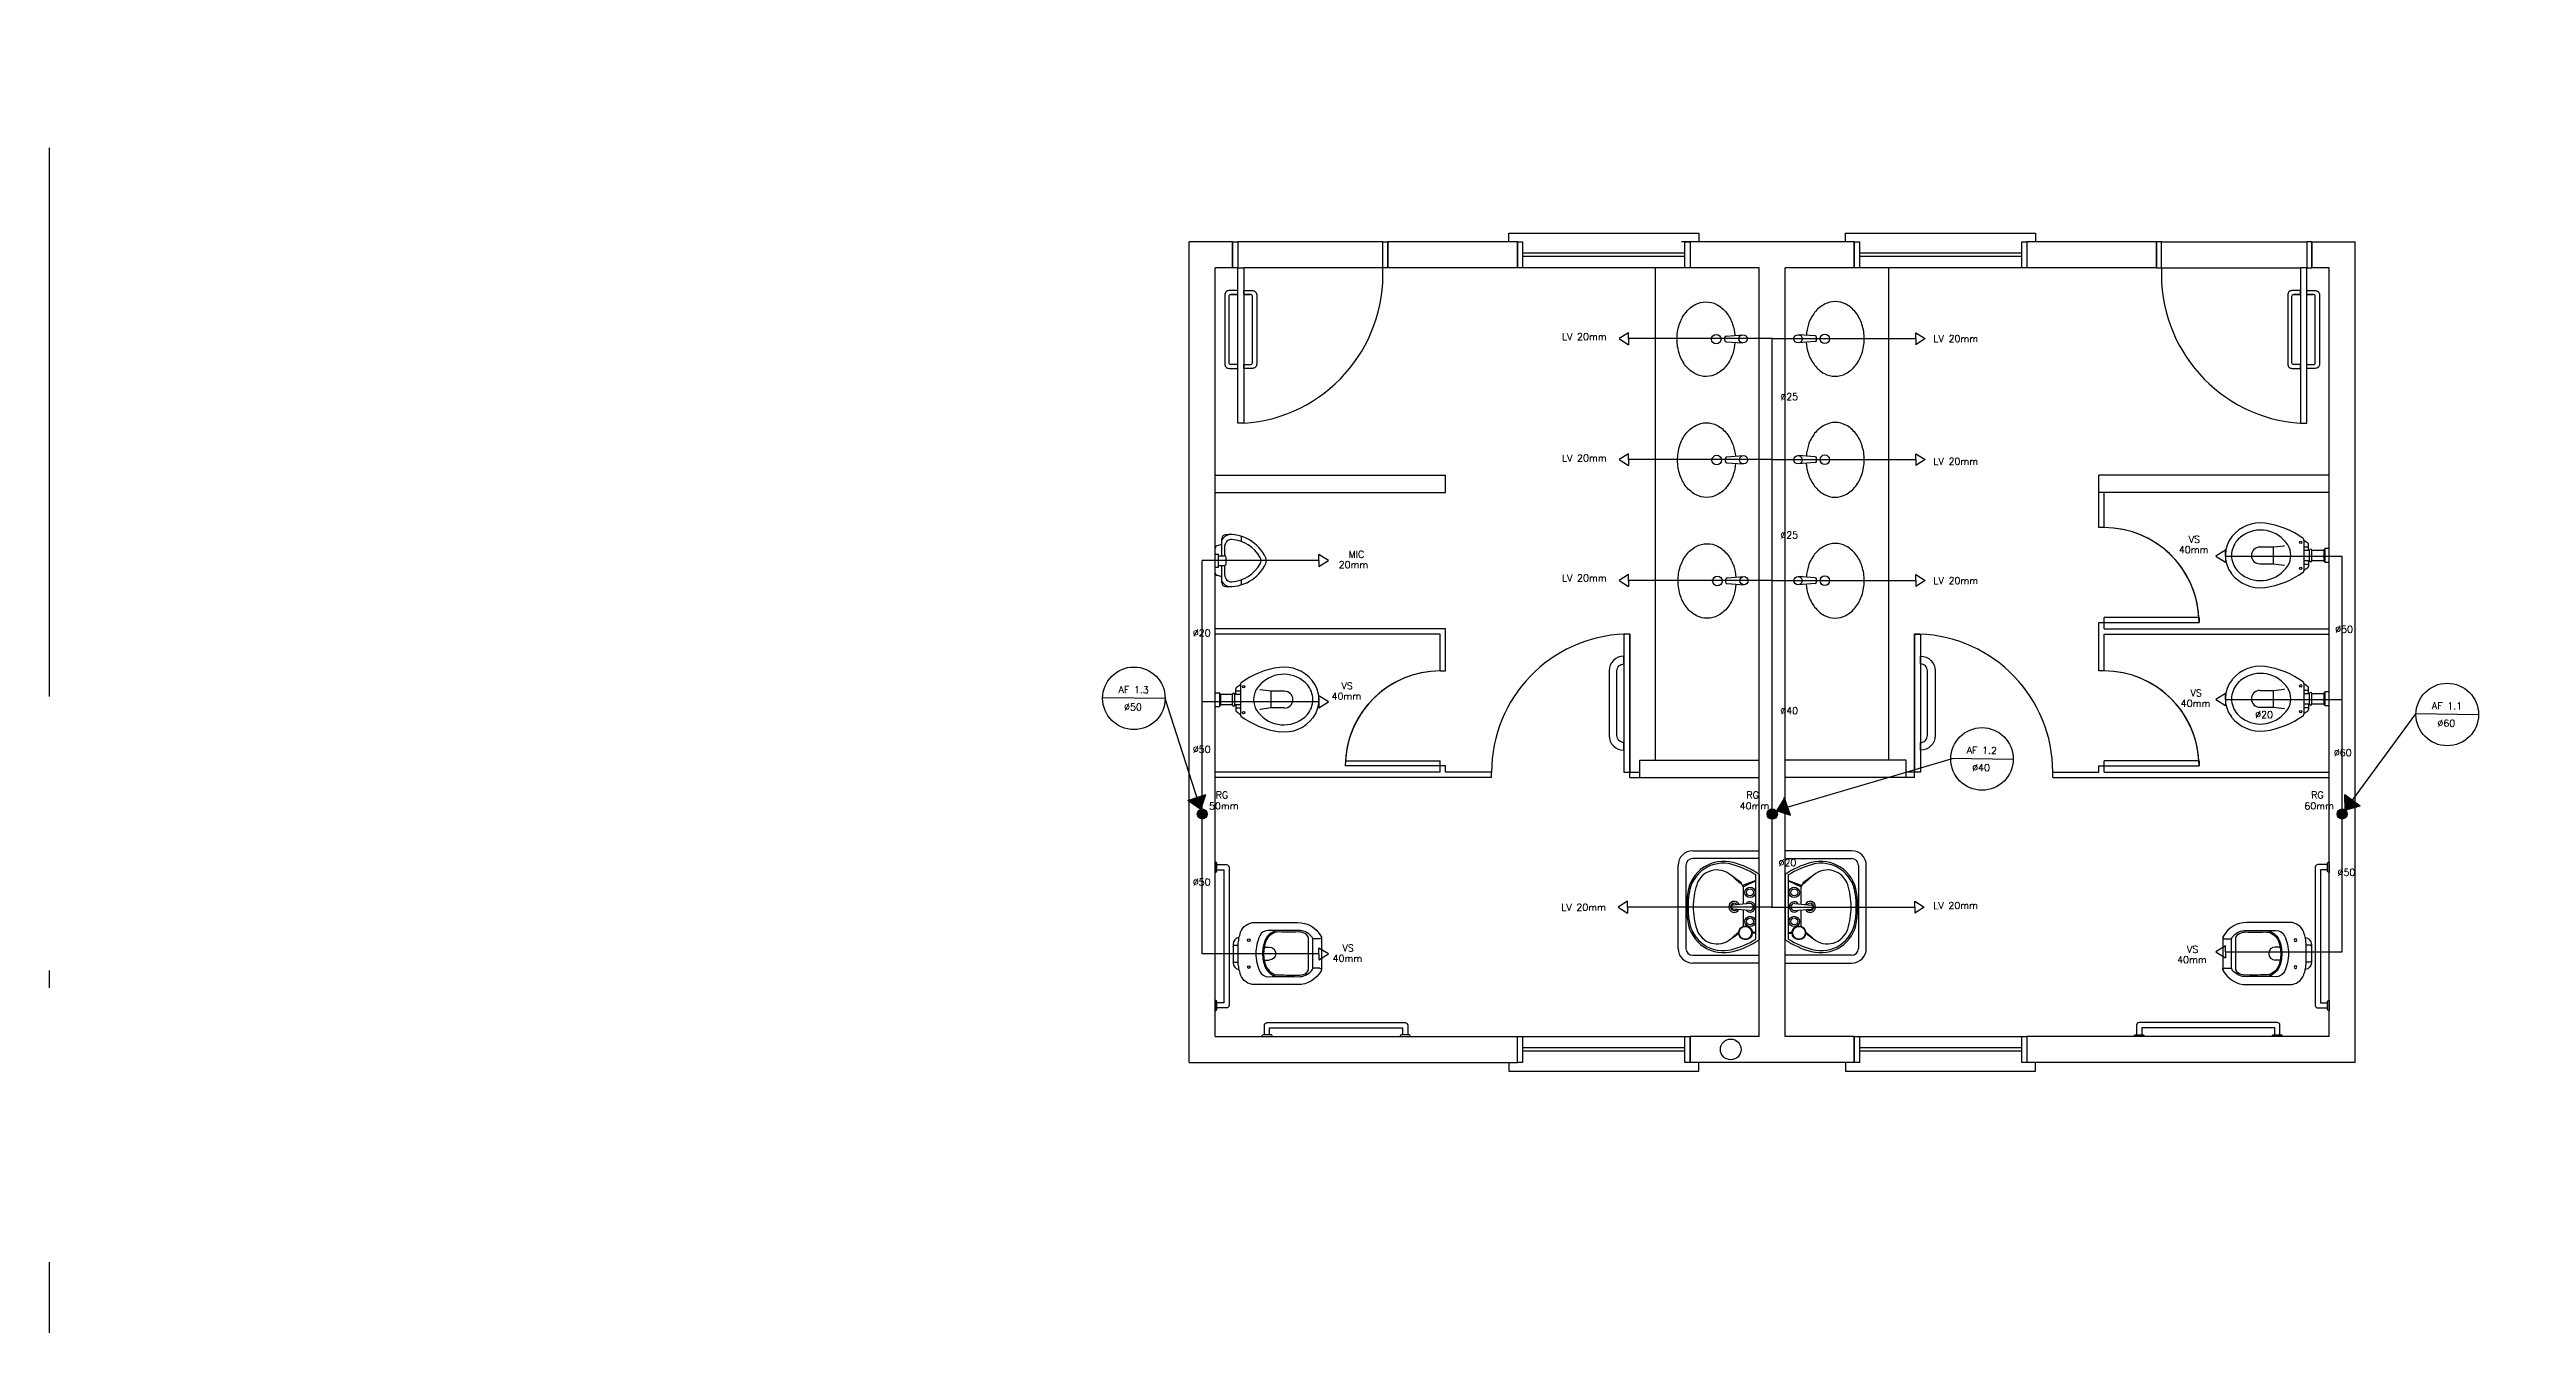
# Model space of a CAD drawing. Extents: x 55.5 to 142.8, y 175.3 to 208.6.
# Drawn here: x 55.51 to 69.85, y 184.55 to 191.94 of the extents above; entities that cross this region are included whole.
import ezdxf

# ---------------------------------------------------------------- set-up
doc = ezdxf.new("R2010")
doc.units = 0
doc.header["$LTSCALE"] = 0.005
doc.linetypes.add('DASHDOT', pattern=[25.4, 12.7, -6.35, 0, -6.35])
doc.layers.get('0').update_dxf_attribs({"linetype": 'CONTINUOUS'})
for name, color, linetype in [('A-BARRA', 2, 'CONTINUOUS'), ('A-JANEL', 3, 'CONTINUOUS'), ('A-PAREDE', 5, 'CONTINUOUS'), ('A-WC', 1, 'CONTINUOUS'), ('A-WCCOZ', 7, 'CONTINUOUS'), ('ARQ-ALV-CORTE', 5, 'CONTINUOUS'), ('ARQ-ALV-VISTA2', 2, 'CONTINUOUS'), ('ARQ-BNC-VISTA', 1, 'CONTINUOUS'), ('ARQ-ESQ-CORTE', 3, 'CONTINUOUS'), ('ARQ-ESQ-VISTA1', 2, 'CONTINUOUS'), ('ARQ-ESQ-VISTA2', 1, 'CONTINUOUS'), ('BARRILETE', 4, 'CONTINUOUS'), ('ESG-GERAL', 7, 'CONTINUOUS'), ('INST', 1, 'CONTINUOUS'), ('PAG', 1, 'CONTINUOUS'), ('TEXTO', 3, 'CONTINUOUS')]:
    doc.layers.add(name, color=color, linetype=linetype)
doc.styles.add('R80', font='SIMPLEX.SHX', dxfattribs={"height": 0.2})

# ---------------------------------------------------------------- blocks, each defined once
blk = doc.blocks.new('banheiros')
at = {"layer": 'A-BARRA', "color": 251}
for points in [[(-4.319, 1.892, 0.414214), (-4.234, 1.807), (-4.234, 1.807), (-4.234, 1.852, -0.414214), (-4.274, 1.892), (-4.274, 2.267, -0.414214), (-4.234, 2.307), (-4.234, 2.352), (-4.234, 2.352, 0.414214), (-4.319, 2.267)], [(-2.431, 1.892, -0.414214), (-2.516, 1.807), (-2.516, 1.807), (-2.516, 1.852, 0.414214), (-2.476, 1.892), (-2.476, 2.267, 0.414214), (-2.516, 2.307), (-2.516, 2.352), (-2.516, 2.352, -0.414214), (-2.431, 2.267)]]:
    blk.add_lwpolyline(points, format="xyb", close=True, dxfattribs=at)
at = {"layer": 'A-JANEL', "color": 251}
for p, q in [((-1.9, 4.75), (-1.9, 4.6)), ((-1.9, 0.15), (-1.9, 0))]:
    blk.add_line(p, q, dxfattribs=at)
at = {"layer": 'A-PAREDE', "color": 251}
for p, q in [((-6.75, 0), (-6.75, 4.75)), ((-5.6, 4.6), (-5.6, 4.75)), ((-4.85, 4.75), (-5.6, 4.75)), ((-4.85, 4.75), (-4.85, 4.6)), ((-1.15, 4.75), (-1.9, 4.75)), ((-1.9, 4.75), (-1.9, 4.6)), ((-1.15, 4.6), (-1.15, 4.75)), ((-1.15, 4.6), (-1.15, 4.75)), ((-0.25, 4.75), (0, 4.75)), ((-0.25, 4.6), (-0.25, 4.75)), ((-0.25, 4.6), (-0.25, 4.75)), ((0, 0), (0, 4.75)), ((-6.6, 0.15), (-6.6, 4.6)), ((-4.85, 4.6), (-5.6, 4.6)), ((-3.45, 0.15), (-3.45, 4.6)), ((-3.3, 0.15), (-3.3, 4.6)), ((-1.15, 4.6), (-1.9, 4.6)), ((-0.15, 4.6), (-0.25, 4.6)), ((-0.15, 4.6), (-0.25, 4.6)), ((-0.15, 0.15), (-0.15, 4.6)), ((-6.6, 0.15), (-4.85, 0.15)), ((-4.85, 0), (-4.85, 0.15)), ((-0.15, 0.15), (-1.9, 0.15)), ((-1.9, 0.15), (-1.9, 0)), ((0, 0), (-1.9, 0)), ((-6.75, 0), (-4.85, 0))]:
    blk.add_line(p, q, dxfattribs=at)
at = {"layer": 'A-WC', "color": 251}
for p, q in [((-1.483, 3.096), (-1.483, 3.3)), ((-1.453, 3.096), (-1.453, 3.3)), ((-1.453, 3.096), (-1.483, 3.096)), ((-5.267, 2.51), (-6.6, 2.51)), ((-5.297, 2.48), (-6.6, 2.48)), ((-5.297, 2.48), (-6.6, 2.48)), ((-5.297, 2.266), (-5.297, 2.48)), ((-5.267, 2.266), (-5.267, 2.51)), ((-4.2, 2.48), (-4.234, 2.479)), ((-4.234, 2.479), (-4.234, 1.68)), ((-4.2, 2.48), (-4.2, 1.68)), ((-4.2, 1.65), (-4.2, 2.48)), ((-2.55, 1.65), (-2.55, 2.48)), ((-2.55, 2.48), (-2.55, 1.68)), ((-2.516, 2.479), (-2.516, 1.68)), ((-5.297, 2.266), (-5.267, 2.266)), ((-5.847, 1.746), (-5.297, 1.746)), ((-5.297, 1.68), (-5.297, 1.746)), ((-5.297, 1.68), (-5.297, 1.746)), ((-5.297, 1.68), (-6.6, 1.68)), ((-5, 1.65), (-6.6, 1.65)), ((-5.267, 1.716), (-5.847, 1.716)), ((-5.297, 1.68), (-5.297, 1.716)), ((-5.267, 1.68), (-5.267, 1.716)), ((-5, 1.68), (-5.267, 1.68)), ((-5, 1.65), (-5, 1.68)), ((-4.234, 1.68), (-4.2, 1.68)), ((-4.2, 1.68), (-4.141, 1.68)), ((-4.2, 1.65), (-4.141, 1.65)), ((-2.55, 1.65), (-2.609, 1.65)), ((-2.55, 1.68), (-2.6, 1.68)), ((-2.516, 1.68), (-2.55, 1.68)), ((-1.75, 1.65), (-1.75, 1.68)), ((-1.75, 1.68), (-1.483, 1.68)), ((-1.75, 1.65), (-0.15, 1.65))]:
    blk.add_line(p, q, dxfattribs=at)
for centre, start, end in [((-1.453, 2.546), 360, 90), ((-5.297, 1.716), 90, 180)]:
    blk.add_arc(centre, 0.55, start, end, dxfattribs=at)
at = {"layer": 'ARQ-ALV-CORTE', "color": 251}
for p, q in [((-6.5, 4.75), (-6.75, 4.75)), ((-6.5, 4.6), (-6.5, 4.75)), ((-6.5, 4.75), (-6.5, 4.6)), ((-5.63, 4.75), (-6.47, 4.75)), ((-5.6, 4.75), (-5.6, 4.6)), ((-4.85, 4.75), (-4.85, 4.6)), ((-0.25, 4.75), (-0.25, 4.6)), ((-6.5, 4.6), (-6.6, 4.6)), ((-6.5, 4.6), (-6.6, 4.6)), ((-5.63, 4.6), (-6.435, 4.6)), ((-5.985, 0.724), (-5.985, 0.536)), ((-5.995, 0.546), (-6.031, 0.546)), ((-5.985, 0.536), (-5.985, 0.546))]:
    blk.add_line(p, q, dxfattribs=at)
for points in [[(-6.47, 4.6), (-6.5, 4.6), (-6.5, 4.75), (-6.47, 4.75)], [(-5.6, 4.6), (-5.63, 4.6), (-5.63, 4.75), (-5.6, 4.75)], [(-6.435, 3.7), (-6.47, 3.7), (-6.47, 4.6), (-6.435, 4.6)]]:
    blk.add_lwpolyline(points, close=True, dxfattribs=at)
for points in [[(-6.47, 4.446), (-6.51, 4.446), (-6.47, 4.446), (-6.47, 4.468), (-6.52, 4.468, 0.414214), (-6.545, 4.443), (-6.545, 4.043, 0.414214), (-6.52, 4.018), (-6.47, 4.018), (-6.47, 4.04), (-6.51, 4.04, -0.414214), (-6.52, 4.05), (-6.52, 4.436, -0.414214), (-6.51, 4.446)], [(-6.435, 4.446), (-6.395, 4.446), (-6.435, 4.446), (-6.435, 4.468), (-6.385, 4.468, -0.414214), (-6.36, 4.443), (-6.36, 4.043, -0.414214), (-6.385, 4.018), (-6.435, 4.018), (-6.435, 4.04), (-6.395, 4.04, 0.414214), (-6.385, 4.05), (-6.385, 4.436, 0.414214), (-6.395, 4.446)], [(-6.6, 1.1, 0.414214), (-6.59, 1.11), (-6.59, 1.15, 0.414214), (-6.6, 1.16), (-6.6, 1.1)], [(-6.59, 1.145), (-6.535, 1.145, -0.414214), (-6.52, 1.13), (-6.52, 0.33, -0.414214), (-6.535, 0.315), (-6.59, 0.315)], [(-6.462, 0.723, 0.378909), (-6.497, 0.683), (-6.497, 0.577, 0.378909), (-6.462, 0.537)], [(-5.995, 0.546, -0.407906), (-5.985, 0.536, -0.131537), (-5.986, 0.531, -0.273863), (-6.123, 0.45), (-6.372, 0.45, -0.319419), (-6.453, 0.507, -0.074713), (-6.467, 0.58, -0.017899), (-6.467, 0.68, -0.074713), (-6.453, 0.753, -0.319419), (-6.372, 0.81), (-6.123, 0.81, -0.273863), (-5.986, 0.729, -0.136488), (-5.985, 0.724, -0.402244), (-5.995, 0.715), (-6.031, 0.715, -0.337727), (-6.036, 0.718)], [(-6.228, 0.763, 0.305538), (-6.311, 0.708, 0.097448), (-6.326, 0.63, 0.097448), (-6.311, 0.552, 0.305538), (-6.228, 0.497)], [(-6.497, 0.67, -0.414214), (-6.488, 0.679), (-6.467, 0.679)], [(-6.497, 0.59, 0.414214), (-6.488, 0.581), (-6.467, 0.581)], [(-6.316, 0.668), (-6.288, 0.668, -1), (-6.288, 0.592)], [(-6.6, 0.3, 0.414214), (-6.59, 0.31), (-6.59, 0.35, 0.414214), (-6.6, 0.36), (-6.6, 0.3)], [(-6.27, 0.15, 0.414214), (-6.28, 0.16), (-6.32, 0.16, 0.414214), (-6.33, 0.15), (-6.27, 0.15)], [(-6.315, 0.16), (-6.315, 0.215, -0.414214), (-6.3, 0.23), (-5.5, 0.23, -0.414214), (-5.485, 0.215), (-5.485, 0.16)], [(-5.47, 0.15, 0.414214), (-5.48, 0.16), (-5.52, 0.16, 0.414214), (-5.53, 0.15), (-5.47, 0.15)]]:
    blk.add_lwpolyline(points, format="xyb", dxfattribs=at)
for points in [[(-6.59, 1.115), (-6.55, 1.115), (-6.55, 0.345), (-6.59, 0.345)], [(-6.316, 0.592), (-6.287, 0.592)], [(-6.285, 0.16), (-6.285, 0.2), (-5.515, 0.2), (-5.515, 0.16)]]:
    blk.add_lwpolyline(points, dxfattribs=at)
for points in [[(-6.342, 0.527, 0.295956), (-6.292, 0.496, -0.008003), (-6.12, 0.496, 0.219669), (-6.042, 0.531, 0.1825), (-6.035, 0.549), (-6.035, 0.711, 0.1825), (-6.042, 0.729, 0.21967), (-6.12, 0.764, -0.008003), (-6.292, 0.764, 0.295956), (-6.342, 0.733, 0.109342), (-6.365, 0.63, 0.109342)], [(-6.316, 0.592, 0.042994), (-6.307, 0.559, 0.312272), (-6.229, 0.506, -0.00507), (-6.12, 0.505, 0.107996), (-6.081, 0.513, 0.297508), (-6.059, 0.547), (-6.059, 0.713, 0.297509), (-6.081, 0.747, 0.107996), (-6.12, 0.755, -0.00507), (-6.229, 0.755, 0.312272), (-6.307, 0.701, 0.091294), (-6.32, 0.63, 0.048111)], [(-6.413, 0.708, -1), (-6.398, 0.708, -1)], [(-6.413, 0.552, -1), (-6.398, 0.552, -1)]]:
    blk.add_lwpolyline(points, format="xyb", close=True, dxfattribs=at)
for centre, radius, start, end in [((-6.493, 4.562), 0.864, 273.841, 2.5373), ((-6.031, 0.54), 0.00533, 90, 164.6449)]:
    blk.add_arc(centre, radius, start, end, dxfattribs=at)
at = {"layer": 'ARQ-ALV-VISTA2', "color": 251, "ltscale": 0.1}
for p, q in [((-3.85, 4.75), (-3.9, 4.75)), ((-2.9, 4.75), (-3.85, 4.75)), ((-3.85, 4.75), (-3.85, 4.6)), ((-3.85, 4.75), (-3.85, 4.6)), ((-3.85, 4.75), (-3.85, 4.6)), ((-2.9, 4.75), (-2.9, 4.6)), ((-2.9, 4.75), (-2.9, 4.6)), ((-3.45, 4.6), (-3.85, 4.6)), ((-2.9, 4.6), (-3.3, 4.6)), ((-3.649, 4.179), (-3.649, 4.197)), ((-3.642, 4.205), (-3.544, 4.213)), ((-3.641, 4.172), (-3.544, 4.165)), ((-3.127, 4.206), (-3.225, 4.213)), ((-3.127, 4.173), (-3.225, 4.165)), ((-3.119, 4.181), (-3.119, 4.198)), ((-3.646, 3.479), (-3.646, 3.497)), ((-3.639, 3.505), (-3.541, 3.513)), ((-3.638, 3.472), (-3.541, 3.465)), ((-3.127, 3.506), (-3.225, 3.513)), ((-3.127, 3.473), (-3.225, 3.465)), ((-3.119, 3.481), (-3.119, 3.498)), ((-6.6, 3.4), (-5.267, 3.4)), ((-6.6, 3.3), (-5.267, 3.3)), ((-5.267, 3.3), (-5.267, 3.4)), ((-0.15, 3.4), (-1.483, 3.4)), ((-1.483, 3.3), (-1.483, 3.4)), ((-0.15, 3.3), (-1.483, 3.3)), ((-6.6, 3.08), (-6.6, 3.08)), ((-6.562, 2.933), (-6.562, 3.032)), ((-6.45, 3.046), (-6.45, 3.016)), ((-0.296, 3.021), (-0.296, 3.024)), ((-0.296, 3.021), (-0.296, 2.85)), ((-6.6, 2.942), (-6.581, 2.942)), ((-6.562, 2.999), (-6.591, 2.99)), ((-6.581, 2.867), (-6.581, 2.942)), ((-6.581, 2.933), (-6.546, 2.933)), ((-6.581, 2.877), (-6.546, 2.877)), ((-6.562, 2.777), (-6.562, 2.877)), ((-6.545, 2.933), (-6.545, 2.99)), ((-6.545, 2.82), (-6.545, 2.877)), ((-6.536, 2.887), (-6.536, 2.923)), ((-0.551, 2.984), (-0.473, 2.984)), ((-0.551, 2.887), (-0.473, 2.887)), ((-0.473, 2.984), (-0.411, 2.991)), ((-0.473, 2.887), (-0.473, 2.984)), ((-0.473, 2.887), (-0.411, 2.879)), ((-0.411, 2.991), (-0.409, 2.994)), ((-0.411, 2.879), (-0.409, 2.877)), ((-0.296, 2.985), (-0.269, 2.985)), ((-0.296, 2.965), (-0.269, 2.965)), ((-0.296, 2.905), (-0.269, 2.905)), ((-0.296, 2.885), (-0.269, 2.885)), ((-0.269, 2.965), (-0.269, 2.998)), ((-0.269, 2.965), (-0.264, 2.965)), ((-0.269, 2.905), (-0.269, 2.873)), ((-0.269, 2.905), (-0.264, 2.905)), ((-0.264, 2.905), (-0.264, 2.965)), ((-0.25, 2.905), (-0.25, 2.965)), ((-0.25, 2.965), (-0.18, 2.965)), ((-0.25, 2.905), (-0.18, 2.905)), ((-0.18, 2.968), (-0.18, 2.902)), ((-0.175, 2.97), (-0.178, 2.97)), ((-0.175, 2.9), (-0.178, 2.9)), ((-0.175, 2.973), (-0.175, 2.97)), ((-0.175, 2.97), (-0.175, 2.9)), ((-0.175, 2.9), (-0.175, 2.897)), ((-0.15, 2.975), (-0.173, 2.975)), ((-0.15, 2.895), (-0.173, 2.895)), ((-6.6, 2.867), (-6.581, 2.867)), ((-6.562, 2.811), (-6.591, 2.82)), ((-6.45, 2.793), (-6.45, 2.764)), ((-3.643, 2.779), (-3.643, 2.797)), ((-3.636, 2.805), (-3.538, 2.813)), ((-3.635, 2.772), (-3.538, 2.765)), ((-3.127, 2.806), (-3.225, 2.813)), ((-3.127, 2.773), (-3.225, 2.765)), ((-3.119, 2.781), (-3.119, 2.798)), ((-0.296, 2.85), (-0.296, 2.846)), ((-2.55, 2.48), (-2.52, 2.48)), ((-2.52, 2.48), (-2.55, 2.48)), ((-2.52, 2.48), (-2.52, 2.479)), ((-1.483, 2.266), (-1.483, 2.546)), ((-1.483, 2.546), (-0.903, 2.546)), ((-1.453, 2.51), (-1.453, 2.576)), ((-1.453, 2.51), (-1.453, 2.576)), ((-0.903, 2.576), (-1.453, 2.576)), ((-1.453, 2.51), (-1.453, 2.546)), ((-1.453, 2.51), (-0.15, 2.51)), ((-1.453, 2.48), (-0.15, 2.48)), ((-1.453, 2.48), (-0.15, 2.48)), ((-1.453, 2.266), (-1.453, 2.48)), ((-0.903, 2.576), (-0.903, 2.546)), ((-6.481, 2.13), (-6.481, 2.163)), ((-6.454, 2.186), (-6.454, 2.189)), ((-6.454, 2.186), (-6.454, 2.014)), ((-6.339, 2.156), (-6.341, 2.159)), ((-6.277, 2.149), (-6.339, 2.156)), ((-1.453, 2.266), (-1.483, 2.266)), ((-0.551, 2.154), (-0.473, 2.154)), ((-0.473, 2.154), (-0.411, 2.161)), ((-0.473, 2.057), (-0.473, 2.154)), ((-0.411, 2.161), (-0.409, 2.164)), ((-0.296, 2.191), (-0.296, 2.194)), ((-0.296, 2.191), (-0.296, 2.02)), ((-0.296, 2.155), (-0.269, 2.155)), ((-0.269, 2.135), (-0.269, 2.168)), ((-6.6, 2.14), (-6.577, 2.14)), ((-6.6, 2.06), (-6.577, 2.06)), ((-6.575, 2.138), (-6.575, 2.135)), ((-6.575, 2.135), (-6.575, 2.065)), ((-6.575, 2.135), (-6.572, 2.135)), ((-6.575, 2.065), (-6.575, 2.062)), ((-6.575, 2.065), (-6.572, 2.065)), ((-6.57, 2.133), (-6.57, 2.067)), ((-6.5, 2.13), (-6.57, 2.13)), ((-6.5, 2.07), (-6.57, 2.07)), ((-6.5, 2.07), (-6.5, 2.13)), ((-6.486, 2.07), (-6.486, 2.13)), ((-6.481, 2.13), (-6.486, 2.13)), ((-6.481, 2.07), (-6.486, 2.07)), ((-6.454, 2.15), (-6.481, 2.15)), ((-6.454, 2.13), (-6.481, 2.13)), ((-6.454, 2.07), (-6.481, 2.07)), ((-6.481, 2.07), (-6.481, 2.038)), ((-6.454, 2.05), (-6.481, 2.05)), ((-6.454, 2.014), (-6.454, 2.011)), ((-6.339, 2.044), (-6.341, 2.042)), ((-6.277, 2.052), (-6.339, 2.044)), ((-6.199, 2.149), (-6.277, 2.149)), ((-6.277, 2.052), (-6.277, 2.149)), ((-6.199, 2.052), (-6.277, 2.052)), ((-0.551, 2.057), (-0.473, 2.057)), ((-0.473, 2.057), (-0.411, 2.049)), ((-0.411, 2.049), (-0.409, 2.047)), ((-0.296, 2.135), (-0.269, 2.135)), ((-0.296, 2.075), (-0.269, 2.075)), ((-0.296, 2.055), (-0.269, 2.055)), ((-0.296, 2.02), (-0.296, 2.016)), ((-0.269, 2.135), (-0.264, 2.135)), ((-0.269, 2.075), (-0.269, 2.043)), ((-0.269, 2.075), (-0.264, 2.075)), ((-0.264, 2.075), (-0.264, 2.135)), ((-0.25, 2.075), (-0.25, 2.135)), ((-0.25, 2.135), (-0.18, 2.135)), ((-0.25, 2.075), (-0.18, 2.075)), ((-0.18, 2.138), (-0.18, 2.072)), ((-0.175, 2.14), (-0.178, 2.14)), ((-0.175, 2.07), (-0.178, 2.07)), ((-0.175, 2.143), (-0.175, 2.14)), ((-0.175, 2.14), (-0.175, 2.07)), ((-0.175, 2.07), (-0.175, 2.067)), ((-0.15, 2.145), (-0.173, 2.145)), ((-0.15, 2.065), (-0.173, 2.065)), ((-4.141, 1.75), (-3.45, 1.75)), ((-4.141, 1.65), (-4.141, 1.75)), ((-2.6, 1.75), (-3.3, 1.75)), ((-2.6, 1.65), (-2.6, 1.75)), ((-1.453, 1.68), (-1.453, 1.746)), ((-1.453, 1.68), (-1.453, 1.746)), ((-0.903, 1.746), (-1.453, 1.746)), ((-0.903, 1.746), (-0.903, 1.716)), ((-4.15, 1.65), (-3.45, 1.65)), ((-2.6, 1.65), (-3.3, 1.65)), ((-1.483, 1.716), (-0.903, 1.716)), ((-1.483, 1.68), (-1.483, 1.716)), ((-1.453, 1.68), (-1.453, 1.716)), ((-1.453, 1.68), (-0.15, 1.68)), ((-3.835, 1.225), (-3.45, 1.225)), ((-3.45, 1.18), (-3.835, 1.18)), ((-2.915, 1.225), (-3.3, 1.225)), ((-3.3, 1.18), (-2.915, 1.18)), ((-3.92, 0.66), (-3.92, 1.14)), ((-3.875, 1.14), (-3.875, 0.66)), ((-3.47, 1.053), (-3.547, 1.025)), ((-3.47, 1.052), (-3.542, 1.016)), ((-3.542, 0.916), (-3.542, 1.016)), ((-3.47, 0.713), (-3.47, 1.087)), ((-3.45, 1.089), (-3.45, 0.711)), ((-3.3, 1.089), (-3.3, 0.711)), ((-3.28, 0.713), (-3.28, 1.087)), ((-3.28, 1.053), (-3.203, 1.025)), ((-3.28, 1.052), (-3.208, 1.016)), ((-3.208, 0.916), (-3.208, 1.016)), ((-2.875, 1.14), (-2.875, 0.66)), ((-2.83, 0.66), (-2.83, 1.14)), ((-3.506, 0.919), (-3.601, 0.911)), ((-3.506, 0.88), (-3.601, 0.888)), ((-3.542, 0.788), (-3.542, 0.883)), ((-3.244, 0.919), (-3.149, 0.911)), ((-3.244, 0.88), (-3.149, 0.888)), ((-3.208, 0.788), (-3.208, 0.883)), ((-3.478, 0.752), (-3.491, 0.758)), ((-3.483, 0.752), (-3.49, 0.754)), ((-3.47, 0.752), (-3.49, 0.752)), ((-3.47, 0.748), (-3.49, 0.748)), ((-3.28, 0.752), (-3.26, 0.752)), ((-3.28, 0.748), (-3.26, 0.748)), ((-3.272, 0.752), (-3.259, 0.758)), ((-3.267, 0.752), (-3.26, 0.754)), ((-0.765, 0.724), (-0.765, 0.536)), ((-3.835, 0.62), (-3.45, 0.62)), ((-3.45, 0.575), (-3.835, 0.575)), ((-2.915, 0.62), (-3.3, 0.62)), ((-3.3, 0.575), (-2.915, 0.575)), ((-0.765, 0.536), (-0.765, 0.546)), ((-0.755, 0.546), (-0.719, 0.546)), ((-3.45, 0.15), (-3.85, 0.15)), ((-3.85, 0), (-3.85, 0.15)), ((-2.9, 0.15), (-3.3, 0.15)), ((-2.9, 0), (-2.9, 0.15)), ((-2.9, 0.15), (-2.9, 0)), ((-2.9, 0), (-2.9, 0.15)), ((-2.9, 0), (-3.85, 0))]:
    blk.add_line(p, q, dxfattribs=at)
for points in [[(-3.85, 4.6), (-3.88, 4.6), (-3.88, 4.75), (-3.85, 4.75)], [(-2.87, 4.6), (-2.9, 4.6), (-2.9, 4.75), (-2.87, 4.75)], [(-3.85, 0), (-3.88, 0), (-3.88, 0.15), (-3.85, 0.15)], [(-2.87, 0), (-2.9, 0), (-2.9, 0.15), (-2.87, 0.15)]]:
    blk.add_lwpolyline(points, close=True, dxfattribs=at)
at = {"layer": 'ARQ-ALV-VISTA2', "color": 251}
for points in [[(-1.15, 4.6), (-1.12, 4.6), (-1.12, 4.75), (-1.15, 4.75)], [(-0.28, 4.6), (-0.25, 4.6), (-0.25, 4.75), (-0.28, 4.75)], [(-0.315, 3.7), (-0.28, 3.7), (-0.28, 4.6), (-0.315, 4.6)]]:
    blk.add_lwpolyline(points, close=True, dxfattribs=at)
at = {"layer": 'ARQ-ALV-VISTA2', "color": 251, "ltscale": 0.1}
for points in [[(-3.591, 4.168, -0.059992), (-3.603, 4.103, -0.087531), (-3.639, 4.035, -0.105501), (-3.695, 3.987, -0.123031), (-3.757, 3.971, -0.123031), (-3.819, 3.986, -0.105501), (-3.876, 4.033, -0.087531), (-3.912, 4.101, -0.07802), (-3.926, 4.186, -0.07802), (-3.913, 4.271, -0.087531), (-3.878, 4.339, -0.105501), (-3.821, 4.387, -0.123031), (-3.759, 4.403, -0.123031), (-3.697, 4.388, -0.105501), (-3.64, 4.34, -0.087531), (-3.604, 4.273, -0.059024), (-3.591, 4.209, -0.07802)], [(-3.178, 4.169, 0.059992), (-3.165, 4.104, 0.087531), (-3.129, 4.036, 0.105501), (-3.073, 3.988, 0.123031), (-3.011, 3.972, 0.123031), (-2.948, 3.988, 0.105501), (-2.892, 4.035, 0.087531), (-2.856, 4.103, 0.07802), (-2.842, 4.188, 0.07802), (-2.855, 4.273, 0.087531), (-2.891, 4.341, 0.105501), (-2.948, 4.389, 0.123031), (-3.01, 4.405, 0.123031), (-3.072, 4.389, 0.105501), (-3.129, 4.342, 0.087531), (-3.165, 4.274, 0.059024), (-3.177, 4.21, 0.07802)], [(-3.588, 3.468, -0.059992), (-3.6, 3.403, -0.087531), (-3.635, 3.335, -0.105501), (-3.692, 3.287, -0.123031), (-3.754, 3.271, -0.123031), (-3.816, 3.286, -0.105501), (-3.873, 3.333, -0.087531), (-3.909, 3.401, -0.07802), (-3.923, 3.486, -0.07802), (-3.91, 3.571, -0.087531), (-3.875, 3.639, -0.105501), (-3.818, 3.687, -0.123031), (-3.756, 3.703, -0.123031), (-3.694, 3.688, -0.105501), (-3.637, 3.64, -0.087531), (-3.601, 3.573, -0.059024), (-3.588, 3.509, -0.07802)], [(-3.178, 3.469, 0.059992), (-3.165, 3.404, 0.087531), (-3.129, 3.336, 0.105501), (-3.073, 3.288, 0.123031), (-3.011, 3.272, 0.123031), (-2.948, 3.288, 0.105501), (-2.892, 3.335, 0.087531), (-2.856, 3.403, 0.07802), (-2.842, 3.488, 0.07802), (-2.855, 3.573, 0.087531), (-2.891, 3.641, 0.105501), (-2.948, 3.689, 0.123031), (-3.01, 3.705, 0.123031), (-3.072, 3.689, 0.105501), (-3.129, 3.642, 0.087531), (-3.165, 3.574, 0.059024), (-3.177, 3.51, 0.07802)], [(-3.585, 2.768, -0.059992), (-3.597, 2.703, -0.087531), (-3.632, 2.635, -0.105501), (-3.689, 2.587, -0.123031), (-3.751, 2.571, -0.123031), (-3.813, 2.586, -0.105501), (-3.87, 2.633, -0.087531), (-3.906, 2.701, -0.07802), (-3.92, 2.786, -0.07802), (-3.907, 2.871, -0.087531), (-3.872, 2.939, -0.105501), (-3.815, 2.987, -0.123031), (-3.753, 3.003, -0.123031), (-3.691, 2.988, -0.105501), (-3.634, 2.94, -0.087531), (-3.598, 2.873, -0.059024), (-3.585, 2.809, -0.07802)], [(-3.178, 2.769, 0.059992), (-3.165, 2.704, 0.087531), (-3.129, 2.636, 0.105501), (-3.073, 2.588, 0.123031), (-3.011, 2.572, 0.123031), (-2.948, 2.588, 0.105501), (-2.892, 2.635, 0.087531), (-2.856, 2.703, 0.07802), (-2.842, 2.788, 0.07802), (-2.855, 2.873, 0.087531), (-2.891, 2.941, 0.105501), (-2.948, 2.989, 0.123031), (-3.01, 3.005, 0.123031), (-3.072, 2.989, 0.105501), (-3.129, 2.942, 0.087531), (-3.165, 2.874, 0.059024), (-3.177, 2.81, 0.07802)], [(-0.15, 1.1, -0.414214), (-0.16, 1.11), (-0.16, 1.15, -0.414214), (-0.15, 1.16), (-0.15, 1.1)], [(-0.16, 1.145), (-0.215, 1.145, 0.414214), (-0.23, 1.13), (-0.23, 0.33, 0.414214), (-0.215, 0.315), (-0.16, 0.315)], [(-0.755, 0.546, 0.407906), (-0.765, 0.536, 0.131537), (-0.764, 0.531, 0.273863), (-0.627, 0.45), (-0.378, 0.45, 0.319419), (-0.297, 0.507, 0.074713), (-0.283, 0.58, 0.017899), (-0.283, 0.68, 0.074713), (-0.297, 0.753, 0.319419), (-0.378, 0.81), (-0.627, 0.81, 0.273863), (-0.764, 0.729, 0.136488), (-0.765, 0.724, 0.402244), (-0.755, 0.715), (-0.719, 0.715, 0.337727), (-0.714, 0.718)], [(-0.522, 0.763, -0.305538), (-0.439, 0.708, -0.097448), (-0.424, 0.63, -0.097448), (-0.439, 0.552, -0.305538), (-0.522, 0.497)], [(-0.288, 0.723, -0.378909), (-0.253, 0.683), (-0.253, 0.577, -0.378909), (-0.288, 0.537)], [(-0.434, 0.668), (-0.462, 0.668, 1), (-0.462, 0.592)], [(-0.253, 0.67, 0.414214), (-0.262, 0.679), (-0.283, 0.679)], [(-0.253, 0.59, -0.414214), (-0.262, 0.581), (-0.283, 0.581)], [(-0.15, 0.3, -0.414214), (-0.16, 0.31), (-0.16, 0.35, -0.414214), (-0.15, 0.36), (-0.15, 0.3)], [(-1.28, 0.15, -0.414214), (-1.27, 0.16), (-1.23, 0.16, -0.414214), (-1.22, 0.15), (-1.28, 0.15)], [(-0.435, 0.16), (-0.435, 0.215, 0.414214), (-0.45, 0.23), (-1.25, 0.23, 0.414214), (-1.265, 0.215), (-1.265, 0.16)], [(-0.48, 0.15, -0.414214), (-0.47, 0.16), (-0.43, 0.16, -0.414214), (-0.42, 0.15), (-0.48, 0.15)]]:
    blk.add_lwpolyline(points, format="xyb", dxfattribs=at)
for points in [[(-0.16, 1.115), (-0.2, 1.115), (-0.2, 0.345), (-0.16, 0.345)], [(-0.434, 0.592), (-0.463, 0.592)], [(-0.465, 0.16), (-0.465, 0.2), (-1.235, 0.2), (-1.235, 0.16)]]:
    blk.add_lwpolyline(points, dxfattribs=at)
for points in [[(-0.408, 0.527, -0.295956), (-0.458, 0.496, 0.008003), (-0.63, 0.496, -0.219669), (-0.708, 0.531, -0.1825), (-0.715, 0.549), (-0.715, 0.711, -0.1825), (-0.708, 0.729, -0.21967), (-0.63, 0.764, 0.008003), (-0.458, 0.764, -0.295956), (-0.408, 0.733, -0.109342), (-0.385, 0.63, -0.109342)], [(-0.434, 0.592, -0.042994), (-0.443, 0.559, -0.312272), (-0.521, 0.506, 0.00507), (-0.63, 0.505, -0.107996), (-0.669, 0.513, -0.297508), (-0.691, 0.547), (-0.691, 0.713, -0.297509), (-0.669, 0.747, -0.107996), (-0.63, 0.755, 0.00507), (-0.521, 0.755, -0.312272), (-0.443, 0.701, -0.091294), (-0.43, 0.63, -0.048111)], [(-0.337, 0.708, 1), (-0.352, 0.708, 1)], [(-0.337, 0.552, 1), (-0.352, 0.552, 1)]]:
    blk.add_lwpolyline(points, format="xyb", close=True, dxfattribs=at)
for centre, radius in [((-3.699, 4.187), 0.0278), ((-3.544, 4.189), 0.024), ((-3.225, 4.189), 0.024), ((-3.07, 4.189), 0.0278), ((-3.696, 3.487), 0.0278), ((-3.541, 3.489), 0.024), ((-3.225, 3.489), 0.024), ((-3.07, 3.489), 0.0278), ((-0.314, 3.01), 0.00682), ((-3.692, 2.787), 0.0278), ((-3.538, 2.789), 0.024), ((-3.225, 2.789), 0.024), ((-3.07, 2.789), 0.0278), ((-0.314, 2.86), 0.00682), ((-6.436, 2.175), 0.00682), ((-0.314, 2.18), 0.00682), ((-6.436, 2.025), 0.00682), ((-0.314, 2.03), 0.00682), ((-3.503, 0.984), 0.03), ((-3.247, 0.984), 0.03), ((-3.503, 0.984), 0.02), ((-3.247, 0.984), 0.02), ((-3.53, 0.75), 0.04), ((-3.53, 0.75), 0.037), ((-3.503, 0.816), 0.03), ((-3.503, 0.816), 0.02), ((-3.247, 0.816), 0.03), ((-3.247, 0.816), 0.02), ((-3.22, 0.75), 0.04), ((-3.22, 0.75), 0.037)]:
    blk.add_circle(centre, radius, dxfattribs=at)
for centre, radius, start, end in [((-3.641, 4.197), 0.008, 94.6837, 180.3301), ((-3.641, 4.179), 0.008, 180.3301, 265.9766), ((-3.127, 4.198), 0.008, 359.9223, 85.5687), ((-3.127, 4.181), 0.008, 274.2759, 359.9223), ((-3.638, 3.497), 0.008, 94.6837, 180.3301), ((-3.638, 3.479), 0.008, 180.3301, 265.9766), ((-3.127, 3.498), 0.008, 359.9223, 85.5687), ((-3.127, 3.481), 0.008, 274.2759, 359.9223), ((-6.507, 2.99), 0.0656, 86.1308, 147.0588), ((-6.54, 3.032), 0.0225, 90, 180), ((-6.507, 2.99), 0.0375, 86.1308, 180), ((-6.519, 2.822), 0.234, 25.0023, 95.2001), ((-6.519, 2.822), 0.206, 29.554, 86.1308), ((-0.577, 2.935), 0.174, 140.4767, 216.8881), ((-0.583, 2.935), 0.132, 138.6701, 180), ((-0.55, 2.915), 0.208, 82.3195, 140.8979), ((-0.563, 2.917), 0.159, 125.7485, 138.6701), ((-0.547, 2.895), 0.187, 32.6799, 125.7485), ((-0.586, 2.642), 0.484, 53.7577, 82.3195), ((-0.305, 3.024), 0.00909, 0, 58.9825), ((-0.554, 2.62), 0.477, 53.8396, 57.2182), ((-6.587, 2.978), 0.0131, 106.6992, 180), ((-6.546, 2.923), 0.01, 0, 90), ((-6.546, 2.887), 0.01, 270, 0), ((-6.519, 2.988), 0.234, 264.7999, 334.9977), ((-6.519, 2.988), 0.206, 273.8692, 330.446), ((-6.372, 2.905), 0.0375, 330.446, 29.554), ((-6.341, 2.905), 0.0375, 334.9977, 25.0023), ((-0.583, 2.935), 0.132, 180, 221.3299), ((-0.547, 2.976), 0.187, 234.2515, 327.3201), ((-0.551, 2.935), 0.0486, 90, 270), ((-0.484, 2.935), 0.112, 0, 32.6799), ((-0.484, 2.935), 0.112, 327.3201, 0), ((-0.278, 2.998), 0.00909, 0, 53.8396), ((-0.278, 2.873), 0.00909, 306.1604, 0), ((-0.257, 2.965), 0.00697, 0, 180), ((-0.257, 2.905), 0.00697, 180, 0), ((-0.178, 2.968), 0.002, 90, 180), ((-0.178, 2.902), 0.002, 180, 270), ((-0.173, 2.973), 0.002, 90, 180), ((-0.173, 2.897), 0.002, 180, 270), ((-6.587, 2.832), 0.0131, 180, 253.3008), ((-6.507, 2.82), 0.0656, 212.9412, 273.8692), ((-6.54, 2.777), 0.0225, 180, 270), ((-6.507, 2.82), 0.0375, 180, 273.8692), ((-3.635, 2.797), 0.008, 94.6837, 180.3301), ((-3.635, 2.779), 0.008, 180.3301, 265.9766), ((-3.127, 2.798), 0.008, 359.9223, 85.5687), ((-3.127, 2.781), 0.008, 274.2759, 359.9223), ((-0.55, 2.956), 0.208, 216.8881, 277.6805), ((-0.563, 2.953), 0.159, 221.3299, 234.2515), ((-0.586, 3.229), 0.484, 277.6805, 306.3454), ((-0.305, 2.846), 0.00909, 306.3358, 0), ((-0.554, 3.251), 0.477, 302.7818, 306.1604), ((-6.472, 2.163), 0.00909, 126.1604, 180), ((-6.196, 1.785), 0.477, 122.7818, 126.1604), ((-6.445, 2.189), 0.00909, 121.0175, 180), ((-6.164, 1.807), 0.484, 97.6805, 126.2423), ((-6.266, 2.1), 0.112, 147.3201, 180), ((-6.203, 2.06), 0.187, 54.2515, 147.3201), ((-6.2, 2.08), 0.208, 39.1021, 97.6805), ((-6.187, 2.082), 0.159, 41.3299, 54.2515), ((-6.167, 2.1), 0.132, 0, 41.3299), ((-6.173, 2.1), 0.174, 323.1119, 39.5233), ((-1.453, 1.716), 0.55, 360, 90), ((-1.453, 1.716), 0.55, 3.1268, 90), ((-0.577, 2.105), 0.174, 140.4767, 216.8881), ((-0.583, 2.105), 0.132, 138.6701, 180), ((-0.55, 2.085), 0.208, 82.3195, 140.8979), ((-0.563, 2.087), 0.159, 125.7485, 138.6701), ((-0.547, 2.065), 0.187, 32.6799, 125.7485), ((-0.551, 2.105), 0.0486, 90, 270), ((-0.586, 1.812), 0.484, 53.7577, 82.3195), ((-0.484, 2.105), 0.112, 0, 32.6799), ((-0.305, 2.194), 0.00909, 0, 58.9825), ((-0.554, 1.79), 0.477, 53.8396, 57.2182), ((-0.278, 2.168), 0.00909, 0, 53.8396), ((-6.577, 2.138), 0.002, 0, 90), ((-6.577, 2.062), 0.002, 270, 0), ((-6.572, 2.133), 0.002, 0, 90), ((-6.572, 2.067), 0.002, 270, 0), ((-6.493, 2.13), 0.00697, 0, 180), ((-6.493, 2.07), 0.00697, 180, 0), ((-6.472, 2.038), 0.00909, 180, 233.8396), ((-6.196, 2.416), 0.477, 233.8396, 237.2182), ((-6.445, 2.011), 0.00909, 180, 233.6642), ((-6.266, 2.1), 0.112, 180, 212.6799), ((-6.203, 2.141), 0.187, 212.6799, 305.7485), ((-6.199, 2.1), 0.0486, 270, 90), ((-6.187, 2.118), 0.159, 305.7485, 318.6701), ((-6.167, 2.1), 0.132, 318.6701, 0), ((-0.583, 2.105), 0.132, 180, 221.3299), ((-0.563, 2.123), 0.159, 221.3299, 234.2515), ((-0.547, 2.146), 0.187, 234.2515, 327.3201), ((-0.586, 2.399), 0.484, 277.6805, 306.3454), ((-0.484, 2.105), 0.112, 327.3201, 0), ((-0.305, 2.016), 0.00909, 306.3358, 0), ((-0.554, 2.421), 0.477, 302.7818, 306.1604), ((-0.278, 2.043), 0.00909, 306.1604, 0), ((-0.257, 2.135), 0.00697, 0, 180), ((-0.257, 2.075), 0.00697, 180, 0), ((-0.178, 2.138), 0.002, 90, 180), ((-0.178, 2.072), 0.002, 180, 270), ((-0.173, 2.143), 0.002, 90, 180), ((-0.173, 2.067), 0.002, 180, 270), ((-6.164, 2.394), 0.484, 233.6546, 262.3195), ((-6.2, 2.121), 0.208, 262.3195, 323.1119), ((-0.55, 2.126), 0.208, 216.8881, 277.6805), ((-3.835, 1.14), 0.085, 90, 180), ((-3.835, 1.14), 0.04, 90, 180), ((-3.656, 0.954), 0.21, 74.8885, 171.8746), ((-3.658, 0.953), 0.2, 75.2817, 172.1149), ((-3.736, 0.657), 0.518, 56.4501, 74.8885), ((-3.014, 0.657), 0.518, 105.1115, 123.5499), ((-3.094, 0.954), 0.21, 8.1254, 105.1115), ((-3.092, 0.953), 0.2, 7.8851, 104.7183), ((-2.915, 1.14), 0.085, 360, 90), ((-2.915, 1.14), 0.04, 360, 90), ((-3.408, 0.9), 0.424, 162.413, 180), ((-3.695, 0.991), 0.123, 49.4403, 162.413), ((-7.522, -4.382), 6.719, 53.8347, 54.4403), ((-7.984, -4.02), 6.719, 48.6723, 49.4403), ((-3.736, 0.657), 0.505, 58.2072, 75.2817), ((-3.565, 1.032), 0.0137, 351.7289, 53.8347), ((-3.555, 1.016), 0.0126, 0, 48.6723), ((-3.014, 0.657), 0.505, 104.7183, 121.7928), ((-3.195, 1.016), 0.0126, 131.3277, 180), ((1.234, -4.02), 6.719, 130.5597, 131.3277), ((-3.185, 1.032), 0.0137, 126.1653, 188.2711), ((0.772, -4.382), 6.719, 125.5597, 126.1653), ((-3.055, 0.991), 0.123, 17.587, 130.5597), ((-3.342, 0.9), 0.424, 360, 17.587), ((-3.275, 0.9), 0.595, 171.8746, 180), ((-3.275, 0.9), 0.595, 180, 188.1254), ((-3.275, 0.9), 0.587, 172.1149, 180), ((-3.275, 0.9), 0.587, 180, 187.8851), ((-3.408, 0.9), 0.424, 180, 197.587), ((-3.595, 0.9), 0.0315, 27.2328, 332.0512), ((-3.595, 0.9), 0.021, 39.7091, 319.0745), ((-3.6, 0.9), 0.0118, 94.8124, 265.1876), ((-3.503, 0.9), 0.03, 218.8043, 141.1957), ((-3.503, 0.9), 0.02, 260.3752, 99.6248), ((-3.247, 0.9), 0.03, 38.8043, 321.1957), ((-3.247, 0.9), 0.02, 80.3752, 279.6248), ((-3.155, 0.9), 0.0315, 207.9488, 152.7672), ((-3.155, 0.9), 0.021, 220.9255, 140.2909), ((-3.15, 0.9), 0.0118, 274.8124, 85.1876), ((-3.342, 0.9), 0.424, 342.413, 360), ((-3.475, 0.9), 0.587, 360, 7.8851), ((-3.475, 0.9), 0.587, 352.1149, 360), ((-3.475, 0.9), 0.595, 360, 8.1254), ((-3.475, 0.9), 0.595, 351.8746, 360), ((-3.656, 0.845), 0.21, 188.1254, 285.1115), ((-3.658, 0.847), 0.2, 187.8851, 284.7183), ((-3.695, 0.809), 0.123, 197.587, 310.5597), ((-7.984, 5.82), 6.719, 310.5597, 311.0659), ((-7.522, 6.181), 6.719, 305.5597, 306.0304), ((1.234, 5.82), 6.719, 228.9341, 229.4403), ((0.772, 6.181), 6.719, 233.9696, 234.4403), ((-3.094, 0.845), 0.21, 254.8885, 351.8746), ((-3.092, 0.847), 0.2, 255.2817, 352.1149), ((-3.055, 0.809), 0.123, 229.4403, 342.413), ((-3.835, 0.66), 0.085, 180, 270), ((-3.835, 0.66), 0.04, 180, 270), ((-3.736, 1.142), 0.505, 284.7183, 301.7928), ((-3.736, 1.142), 0.518, 285.1115, 303.5499), ((-3.014, 1.142), 0.518, 236.4501, 254.8885), ((-3.014, 1.142), 0.505, 238.2072, 255.2817), ((-2.915, 0.66), 0.04, 270, 360), ((-2.915, 0.66), 0.085, 270, 360), ((-0.719, 0.54), 0.00533, 15.3551, 90)]:
    blk.add_arc(centre, radius, start, end, dxfattribs=at)
at = {"layer": 'ARQ-BNC-VISTA', "color": 251}
for p, q in [((-1.12, 4.75), (-0.28, 4.75)), ((-4.05, 1.75), (-4.05, 4.6)), ((-2.7, 1.75), (-2.7, 4.6)), ((-1.12, 4.6), (-0.315, 4.6))]:
    blk.add_line(p, q, dxfattribs=at)
at = {"layer": 'ARQ-ESQ-CORTE', "color": 251}
for points in [[(-6.47, 4.446), (-6.51, 4.446), (-6.47, 4.446), (-6.47, 4.468), (-6.52, 4.468, 0.414214), (-6.545, 4.443), (-6.545, 4.043, 0.414214), (-6.52, 4.018), (-6.47, 4.018), (-6.47, 4.04), (-6.51, 4.04, -0.414214), (-6.52, 4.05), (-6.52, 4.436, -0.414214), (-6.51, 4.446)], [(-6.435, 4.446), (-6.395, 4.446), (-6.435, 4.446), (-6.435, 4.468), (-6.385, 4.468, -0.414214), (-6.36, 4.443), (-6.36, 4.043, -0.414214), (-6.385, 4.018), (-6.435, 4.018), (-6.435, 4.04), (-6.395, 4.04, 0.414214), (-6.385, 4.05), (-6.385, 4.436, 0.414214), (-6.395, 4.446)], [(-0.315, 4.446), (-0.355, 4.446), (-0.315, 4.446), (-0.315, 4.468), (-0.365, 4.468, 0.414214), (-0.39, 4.443), (-0.39, 4.043, 0.414214), (-0.365, 4.018), (-0.315, 4.018), (-0.315, 4.04), (-0.355, 4.04, -0.414214), (-0.365, 4.05), (-0.365, 4.436, -0.414214), (-0.355, 4.446)], [(-0.28, 4.446), (-0.24, 4.446), (-0.28, 4.446), (-0.28, 4.468), (-0.23, 4.468, -0.414214), (-0.205, 4.443), (-0.205, 4.043, -0.414214), (-0.23, 4.018), (-0.28, 4.018), (-0.28, 4.04), (-0.24, 4.04, 0.414214), (-0.23, 4.05), (-0.23, 4.436, 0.414214), (-0.24, 4.446)]]:
    blk.add_lwpolyline(points, format="xyb", dxfattribs=at)
at = {"layer": 'ARQ-ESQ-VISTA1', "color": 251}
for p, q in [((-3.88, 4.685), (-4.82, 4.685)), ((-3.88, 4.665), (-4.82, 4.665)), ((-3.88, 4.6), (-4.82, 4.6)), ((-1.93, 4.685), (-2.87, 4.685)), ((-1.93, 4.665), (-2.87, 4.665)), ((-1.93, 4.6), (-2.87, 4.6)), ((-4.82, 0.15), (-3.88, 0.15)), ((-2.87, 0.15), (-1.93, 0.15)), ((-3.88, 0.085), (-4.82, 0.085)), ((-3.88, 0.065), (-4.82, 0.065)), ((-1.93, 0.085), (-2.87, 0.085)), ((-1.93, 0.065), (-2.87, 0.065))]:
    blk.add_line(p, q, dxfattribs=at)
for points in [[(-4.9, 4.75), (-4.9, 4.8), (-3.8, 4.8), (-3.8, 4.75)], [(-2.95, 4.75), (-2.95, 4.8), (-1.85, 4.8), (-1.85, 4.75)], [(-2.95, 0), (-2.95, -0.05), (-1.85, -0.05), (-1.85, 0)], [(-4.9, 0), (-4.9, -0.05), (-3.8, -0.05), (-3.8, 0)]]:
    blk.add_lwpolyline(points, dxfattribs=at)
for points in [[(-4.82, 4.6), (-4.85, 4.6), (-4.85, 4.75), (-4.82, 4.75)], [(-1.9, 4.6), (-1.93, 4.6), (-1.93, 4.75), (-1.9, 4.75)], [(-4.82, 0), (-4.85, 0), (-4.85, 0.15), (-4.82, 0.15)], [(-1.9, 0), (-1.93, 0), (-1.93, 0.15), (-1.9, 0.15)]]:
    blk.add_lwpolyline(points, close=True, dxfattribs=at)
at = {"layer": 'ARQ-ESQ-VISTA2', "color": 251, "linetype": 'Continuous'}
blk.add_arc((-0.257, 4.562), 0.864, 177.4627, 266.159, dxfattribs=at)
at = {"layer": 'PAG', "color": 251}
for centre, radius, start, end in [((-1.453, 2.546), 0.55, 3.1268, 90), ((-4.2, 1.68), 0.8, 92.1491, 180), ((-2.55, 1.68), 0.8, 0, 87.8509), ((-5.297, 1.716), 0.55, 90, 176.8732)]:
    blk.add_arc(centre, radius, start, end, dxfattribs=at)

msp = doc.modelspace()

# ---------------------------------------------------------------- hatches: boundary and pattern name
at = {"layer": 'A-WCCOZ'}
h = msp.add_hatch(color=3, dxfattribs=at)
h.paths.add_polyline_path([(62.154, 187.512, 0.57735), (62.197, 187.487, 0.267949), (62.212, 187.512)])
h.paths.add_polyline_path([(62.212, 187.512, 0.57735), (62.168, 187.537, 0.267949), (62.154, 187.512)])
h = msp.add_hatch(color=3, dxfattribs=at)
h.paths.add_polyline_path([(65.454, 187.512, 0.57735), (65.497, 187.487, 0.267949), (65.512, 187.512)])
h.paths.add_polyline_path([(65.512, 187.512, 0.57735), (65.468, 187.537, 0.267949), (65.454, 187.512)])
h = msp.add_hatch(color=3, dxfattribs=at)
h.paths.add_polyline_path([(68.754, 187.512, 0.57735), (68.797, 187.487, 0.267949), (68.812, 187.512)])
h.paths.add_polyline_path([(68.812, 187.512, 0.57735), (68.768, 187.537, 0.267949), (68.754, 187.512)])
at = {"layer": 'INST'}
for points in [[(62.174, 187.539), (62.204, 187.625), (62.1, 187.59)], [(65.59, 187.505), (65.553, 187.609), (65.505, 187.532)], [(68.8, 187.535), (68.887, 187.56), (68.798, 187.625)]]:
    msp.add_hatch(color=2, dxfattribs=at).paths.add_polyline_path(points)

# ---------------------------------------------------------------- linework, layer by layer
at = {"linetype": 'DASHDOT', "ltscale": 50}
msp.add_lwpolyline([(55.508, 208.582), (142.816, 208.582), (142.816, 175.293), (55.508, 175.293)], close=True, dxfattribs=at)
at = {"layer": 'BARRILETE', "linetype": 'Continuous'}
for p, q in [((64.651, 190.298), (64.596, 190.264)), ((64.596, 190.264), (64.651, 190.229)), ((64.651, 190.264), (64.651, 190.298)), ((65.483, 190.264), (64.651, 190.264)), ((64.651, 190.264), (64.651, 190.229)), ((65.483, 186.973), (65.483, 190.264)), ((65.483, 190.264), (66.315, 190.264)), ((66.315, 190.264), (66.315, 190.298)), ((66.315, 190.298), (66.369, 190.264)), ((66.315, 190.264), (66.315, 190.229)), ((66.369, 190.264), (66.315, 190.229)), ((64.651, 189.598), (64.596, 189.564)), ((64.596, 189.564), (64.651, 189.529)), ((64.651, 189.564), (64.651, 189.598)), ((65.483, 189.564), (64.651, 189.564)), ((64.651, 189.564), (64.651, 189.529)), ((65.483, 189.564), (66.315, 189.564)), ((66.315, 189.598), (66.369, 189.564)), ((66.315, 189.564), (66.315, 189.598)), ((66.369, 189.564), (66.315, 189.529)), ((66.315, 189.564), (66.315, 189.529)), ((68.107, 189.039), (68.052, 189.004)), ((68.107, 189.004), (68.107, 189.039)), ((62.858, 188.979), (62.183, 188.979)), ((62.183, 186.702), (62.183, 188.979)), ((62.858, 188.979), (62.858, 189.014)), ((62.913, 188.979), (62.858, 189.014)), ((62.858, 188.979), (62.858, 188.945)), ((62.858, 188.945), (62.913, 188.979)), ((64.651, 188.898), (64.596, 188.864)), ((64.651, 188.864), (64.651, 188.898)), ((66.315, 188.898), (66.369, 188.864)), ((66.315, 188.864), (66.315, 188.898)), ((68.052, 189.004), (68.107, 188.97)), ((68.107, 189.004), (68.107, 188.97)), ((68.107, 189.004), (68.783, 189.004)), ((68.783, 186.714), (68.783, 189.004)), ((64.596, 188.864), (64.651, 188.829)), ((65.483, 188.864), (64.651, 188.864)), ((64.651, 188.864), (64.651, 188.829)), ((65.483, 188.864), (66.315, 188.864)), ((66.369, 188.864), (66.315, 188.829)), ((66.315, 188.864), (66.315, 188.829)), ((62.858, 188.162), (62.858, 188.197)), ((62.913, 188.162), (62.858, 188.197)), ((68.107, 188.209), (68.052, 188.174)), ((68.107, 188.174), (68.107, 188.209)), ((62.858, 188.162), (62.183, 188.162)), ((62.858, 188.162), (62.858, 188.127)), ((62.858, 188.127), (62.913, 188.162)), ((68.052, 188.174), (68.107, 188.14)), ((68.107, 188.174), (68.107, 188.14)), ((68.107, 188.174), (68.783, 188.174)), ((64.645, 187.007), (64.591, 186.973)), ((64.591, 186.973), (64.645, 186.938)), ((64.645, 186.973), (64.645, 187.007)), ((65.477, 186.973), (64.645, 186.973)), ((64.645, 186.973), (64.645, 186.938)), ((65.477, 186.973), (66.309, 186.973)), ((66.309, 187.007), (66.364, 186.973)), ((66.309, 186.973), (66.309, 187.007)), ((66.364, 186.973), (66.309, 186.938)), ((66.309, 186.973), (66.309, 186.938)), ((68.107, 186.749), (68.052, 186.714)), ((68.107, 186.714), (68.107, 186.749)), ((62.858, 186.702), (62.183, 186.702)), ((62.858, 186.702), (62.858, 186.736)), ((62.913, 186.702), (62.858, 186.736)), ((62.858, 186.702), (62.858, 186.667)), ((62.858, 186.667), (62.913, 186.702)), ((68.052, 186.714), (68.107, 186.679)), ((68.107, 186.714), (68.107, 186.679)), ((68.107, 186.714), (68.783, 186.714))]:
    msp.add_line(p, q, dxfattribs=at)
at = {"layer": 'ESG-GERAL', "color": 2}
for p, q in [((61.968, 188.18), (61.607, 188.185)), ((69.573, 188.086), (69.211, 188.091)), ((66.879, 187.828), (66.517, 187.834))]:
    msp.add_line(p, q, dxfattribs=at)
for centre in [(61.787, 188.182), (69.392, 188.088), (66.698, 187.831)]:
    msp.add_circle(centre, 0.181, dxfattribs=at)
at = {"layer": 'INST', "color": 2}
for p, q in [((62.174, 187.539), (61.968, 188.18)), ((68.8, 187.535), (69.211, 188.091)), ((65.504, 187.532), (66.527, 187.834)), ((62.1, 187.59), (62.204, 187.625)), ((62.174, 187.539), (62.204, 187.625)), ((65.59, 187.505), (65.553, 187.609)), ((68.8, 187.535), (68.798, 187.625)), ((68.798, 187.625), (68.887, 187.56)), ((62.174, 187.539), (62.1, 187.59)), ((65.505, 187.532), (65.59, 187.505)), ((68.8, 187.535), (68.887, 187.56))]:
    msp.add_line(p, q, dxfattribs=at)
at = {"layer": 'PAG'}
msp.add_line((62.258, 189.155), (62.258, 189.155), dxfattribs=at)
at = {"layer": 'TEXTO', "color": 3, "linetype": 'Continuous'}
for centre, radius in [((62.183, 187.512), 0.029), ((65.483, 187.512), 0.03), ((65.483, 187.512), 0.029), ((68.783, 187.512), 0.029), ((65.243, 186.149), 0.06)]:
    msp.add_circle(centre, radius, dxfattribs=at)

# ---------------------------------------------------------------- block references
at = {"layer": 'PAG'}
msp.add_blockref('banheiros', (68.858, 186.074), dxfattribs=at)

# ---------------------------------------------------------------- texts
at = {"layer": 'TEXTO', "color": 3, "linetype": 'Continuous', "style": 'R80'}
for s, rotation, p in [('LV 20mm', 0.1739, (64.266, 190.255, 2.66)), ('LV 20mm', 0.1739, (66.417, 190.244, 2.66)), ('%%C25', 359.7476, (65.53, 189.908, 3.347)), ('LV 20mm', 0.1739, (64.266, 189.552, 2.66)), ('LV 20mm', 0.1739, (66.417, 189.533, 2.66)), ('%%C25', 359.7476, (65.53, 189.107, 3.347)), ('40mm', 0.1739, (67.838, 189.022, 2.66)), ('VS ', 0.1739, (67.895, 189.082, 2.66)), ('20mm', 0.1739, (62.973, 188.935, 2.66)), ('MIC', 0.1739, (63.03, 188.995, 2.66)), ('LV 20mm', 0.1739, (64.266, 188.858, 2.66)), ('LV 20mm', 0.1739, (66.417, 188.843, 2.66)), ('%%C20', 359.7476, (62.128, 188.541, 3.347)), ('%%C50', 359.7476, (68.743, 188.562, 3.347)), ('AF 1.3', 359.1791, (61.698, 188.213, 3.347)), ('40mm', 0.1739, (62.932, 188.174, 2.66)), ('VS ', 0.1739, (62.989, 188.234, 2.66)), ('VS ', 0.1739, (67.906, 188.192, 2.66)), ('%%C50', 359.7476, (61.73, 188.112, 3.347)), ('%%C40', 359.7476, (65.53, 188.09, 3.347)), ('40mm', 0.1739, (67.849, 188.132, 2.66)), ('%%C20', 359.7476, (68.28, 188.068, 3.347)), ('AF 1.1', 359.1791, (69.303, 188.119, 3.347)), ('%%C60', 359.7476, (69.335, 188.018, 3.347)), ('%%C50', 359.7476, (62.128, 187.867, 3.347)), ('AF 1.2', 359.1791, (66.609, 187.862, 3.347)), ('%%C40', 359.7476, (66.641, 187.76, 3.347)), ('%%C60', 359.7476, (68.735, 187.847, 3.347)), ('RG', 0.1739, (62.261, 187.602, 2.66)), ('RG', 0.1739, (65.334, 187.602, 2.66)), ('RG', 0.1739, (68.604, 187.602, 2.66)), ('50mm', 0.1739, (62.222, 187.539, 2.66)), ('40mm', 0.1739, (65.295, 187.539, 2.66)), ('60mm', 0.1739, (68.565, 187.539, 2.66)), ('%%C20', 359.7476, (65.52, 187.21, 3.347)), ('%%C50', 359.7476, (68.757, 187.155, 3.347)), ('%%C50', 359.7476, (62.128, 187.098, 3.347)), ('LV 20mm', 0.1739, (64.262, 186.952, 2.66)), ('LV 20mm', 0.1739, (66.416, 186.962, 2.66)), ('VS ', 0.1739, (62.995, 186.716, 2.66)), ('VS ', 0.1739, (67.885, 186.709, 2.66)), ('40mm', 0.1739, (62.938, 186.656, 2.66)), ('40mm', 0.1739, (67.828, 186.649, 2.66))]:
    msp.add_text(s, height=0.04, rotation=rotation, dxfattribs=at).set_placement(p)

doc.saveas('drawing.dxf')
